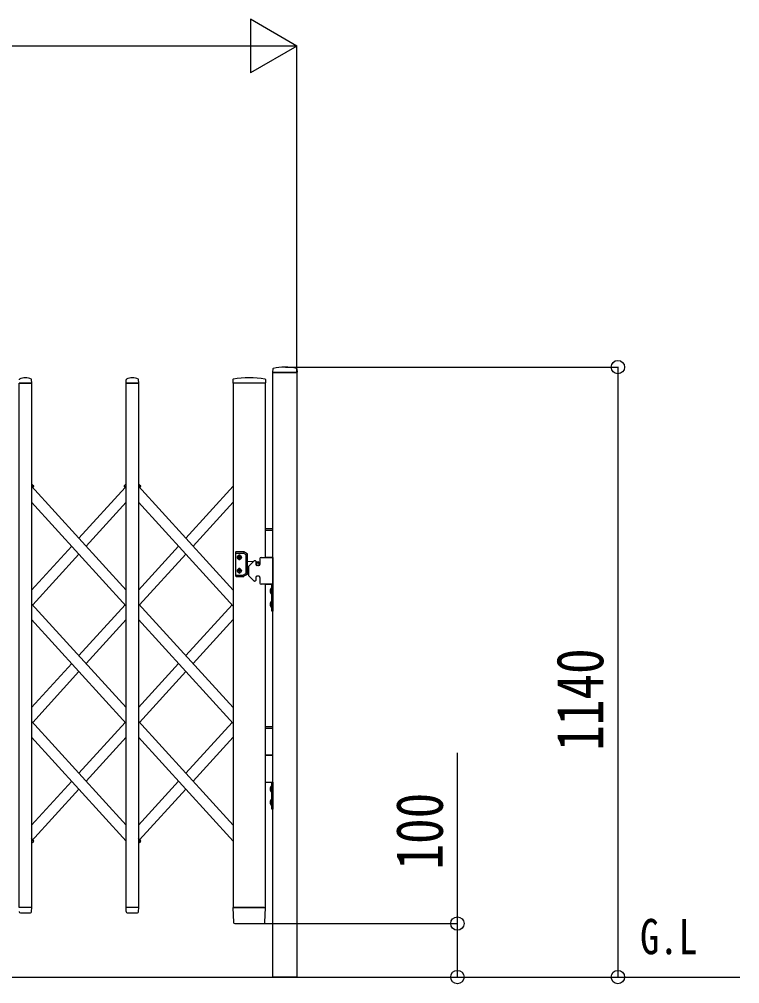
# Model space of a CAD drawing. Units: millimetres, scale not verified. Extents: x -16832 to 16820, y -11892 to 11880.
# Drawn here: x -5729 to -4382, y -9466 to -7664 of the extents above; entities that cross this region are included whole.
import ezdxf
from ezdxf.enums import TextEntityAlignment as Align

# ---------------------------------------------------------------- set-up
doc = ezdxf.new("R2010")
doc.units = ezdxf.units.MM
doc.header["$LTSCALE"] = 50
for name, color, linetype in [('0-1_USER1', 3, 'Continuous'), ('0-4_YKK_13', 4, 'Continuous'), ('0-5_YKK_A1', 4, 'Continuous'), ('0-6_YKK_D', 6, 'Continuous')]:
    doc.layers.add(name, color=color, linetype=linetype)
doc.styles.add('ＭＳ ゴシック', font='')
doc.styles.get('ＭＳ ゴシック').set_extended_font_data('MS Gothic')

msp = doc.modelspace()

# ---------------------------------------------------------------- linework, layer by layer
at = {"layer": '0-4_YKK_13'}
for p, q in [((-5255.05, -8317.6), (-5255.42, -8323.68)), ((-5209.72, -8324), (-5255.12, -8324)), ((-5209.79, -8317.6), (-5209.42, -8323.68)), ((-5705.72, -8344), (-5729.12, -8344)), ((-5705.42, -8343.68), (-5705.8, -8337.55)), ((-5529.42, -8343.68), (-5529.05, -8337.55)), ((-5505.72, -8344), (-5529.12, -8344)), ((-5505.42, -8343.68), (-5505.8, -8337.55)), ((-5329.54, -8337.35), (-5329.92, -8343.68)), ((-5328.22, -8344), (-5329.62, -8344)), ((-5268.72, -8344), (-5270.13, -8344)), ((-5268.81, -8337.35), (-5268.42, -8343.68)), ((-5702.16, -8535.89), (-5705.95, -8532.43)), ((-5703.1, -8538.41), (-5705.95, -8535.81)), ((-5703.1, -8538.41), (-5702.09, -8537.3)), ((-5531.8, -8538.41), (-5532.81, -8537.3)), ((-5531.8, -8538.41), (-5532.81, -8537.3)), ((-5531.8, -8538.41), (-5532.81, -8537.3)), ((-5532.74, -8535.89), (-5528.95, -8532.43)), ((-5532.74, -8535.89), (-5528.95, -8532.43)), ((-5532.74, -8535.89), (-5528.95, -8532.43)), ((-5531.8, -8538.41), (-5528.95, -8535.81)), ((-5531.8, -8538.41), (-5528.95, -8535.81)), ((-5531.8, -8538.41), (-5528.95, -8535.81)), ((-5502.16, -8535.89), (-5505.95, -8532.43)), ((-5502.16, -8535.89), (-5505.95, -8532.43)), ((-5502.16, -8535.89), (-5505.95, -8532.43)), ((-5503.1, -8538.41), (-5505.95, -8535.81)), ((-5503.1, -8538.41), (-5505.95, -8535.81)), ((-5503.1, -8538.41), (-5505.95, -8535.81)), ((-5503.1, -8538.41), (-5502.09, -8537.3)), ((-5503.1, -8538.41), (-5502.09, -8537.3)), ((-5503.1, -8538.41), (-5502.09, -8537.3)), ((-5705.95, -9204), (-5702.16, -9200.54)), ((-5703.32, -9198.22), (-5703.1, -9198.02)), ((-5703.1, -9198.02), (-5702.09, -9199.13)), ((-5505.95, -9200.61), (-5503.1, -9198.02)), ((-5505.95, -9200.61), (-5503.1, -9198.02)), ((-5505.95, -9200.61), (-5503.1, -9198.02)), ((-5505.95, -9204), (-5502.16, -9200.54)), ((-5505.95, -9204), (-5502.16, -9200.54)), ((-5505.95, -9204), (-5502.16, -9200.54)), ((-5503.1, -9198.02), (-5502.09, -9199.13)), ((-5503.1, -9198.02), (-5502.09, -9199.13)), ((-5503.1, -9198.02), (-5502.09, -9199.13)), ((-5705.72, -9324), (-5729.12, -9324)), ((-5728.97, -9331.71), (-5728.94, -9332.12)), ((-5726.95, -9334), (-5707.9, -9334)), ((-5705.9, -9332.12), (-5705.87, -9331.71)), ((-5705.87, -9331.71), (-5705.42, -9324.31)), ((-5528.97, -9331.71), (-5529.42, -9324.31)), ((-5505.72, -9324), (-5529.12, -9324)), ((-5528.97, -9331.71), (-5528.94, -9332.12)), ((-5526.95, -9334), (-5507.9, -9334)), ((-5505.9, -9332.12), (-5505.87, -9331.71)), ((-5505.87, -9331.71), (-5505.42, -9324.31)), ((-5329.92, -9324.31), (-5328.22, -9352.12)), ((-5329.62, -9324), (-5327.43, -9324)), ((-5270.92, -9324), (-5327.43, -9324)), ((-5270.92, -9324), (-5268.72, -9324)), ((-5270.12, -9352.12), (-5268.42, -9324.31)), ((-5326.23, -9354), (-5326.12, -9354)), ((-5326.12, -9354), (-5325.78, -9354))]:
    msp.add_line(p, q, dxfattribs=at)
for points in [[(-5326.12, -9353.99), (-5325.78, -9354), (-5325.73, -9354)], [(-5325.73, -9354), (-5272.62, -9354), (-5272.12, -9354)]]:
    msp.add_lwpolyline(points, dxfattribs=at)
for centre, radius, start, end in [((-5255.12, -8323.7), 0.3, 176.5, 270), ((-5254.05, -8317.66), 1, 104.06552, 176.5), ((-5232.42, -8404), 90, 75.93448, 104.06552), ((-5210.79, -8317.66), 1, 3.5, 75.93448), ((-5209.72, -8323.7), 0.3, 270, 3.5), ((-5728.05, -8337.61), 1, 117.6601, 176.5), ((-5717.42, -8357.89), 23.89, 62.3399, 117.6601), ((-5706.8, -8337.61), 1, 3.5, 62.3399), ((-5705.72, -8343.7), 0.3, 270, 0), ((-5705.72, -8343.7), 0.3, 0, 3.5), ((-5529.12, -8343.7), 0.3, 176.5, 180), ((-5529.12, -8343.7), 0.3, 180, 270), ((-5528.05, -8337.61), 1, 117.6601, 176.5), ((-5517.42, -8357.89), 23.89, 62.3399, 117.6601), ((-5506.8, -8337.61), 1, 3.5, 62.3399), ((-5505.72, -8343.7), 0.3, 270, 0), ((-5505.72, -8343.7), 0.3, 0, 3.5), ((-5329.62, -8343.7), 0.3, 176.5, 270), ((-5328.54, -8337.41), 1, 99.38321, 176.5), ((-5299.17, -8515.07), 181.07, 80.6148, 99.3852), ((-5269.81, -8337.41), 1, 3.5, 80.61679), ((-5268.72, -8343.7), 0.3, 270, 3.5), ((-5702.83, -8536.63), 1, 317.66992, 47.66992), ((-5532.07, -8536.63), 1, 132.33008, 222.33008), ((-5532.07, -8536.63), 1, 132.33008, 222.33008), ((-5532.07, -8536.63), 1, 132.33008, 222.33008), ((-5502.83, -8536.63), 1, 317.66992, 47.66992), ((-5502.83, -8536.63), 1, 317.66992, 47.66992), ((-5502.83, -8536.63), 1, 317.66992, 47.66992), ((-5702.83, -9199.8), 1, 312.33008, 42.33008), ((-5502.83, -9199.8), 1, 312.33008, 42.33008), ((-5502.83, -9199.8), 1, 312.33008, 42.33008), ((-5502.83, -9199.8), 1, 312.33008, 42.33008), ((-5726.95, -9332), 2, 183.5, 270), ((-5707.9, -9332), 2, 270, 356.5), ((-5705.72, -9324.3), 0.3, 356.5, 90), ((-5529.12, -9324.3), 0.3, 90, 183.5), ((-5526.95, -9332), 2, 183.5, 270), ((-5507.9, -9332), 2, 270, 356.5), ((-5505.72, -9324.3), 0.3, 356.5, 90), ((-5329.62, -9324.3), 0.3, 90, 183.5), ((-5268.72, -9324.3), 0.3, 356.5, 90), ((-5326.23, -9352), 2, 183.5, 270), ((-5272.12, -9352), 2, 270, 356.5)]:
    msp.add_arc(centre, radius, start, end, dxfattribs=at)
at = {"layer": '0-5_YKK_A1'}
for p, q in [((-5703.32, -8538.21), (-5705.95, -8535.81)), ((-5528.95, -8730.96), (-5705.95, -8536.64)), ((-5703.92, -8538.87), (-5703.32, -8538.21)), ((-5617.45, -8633.8), (-5530.98, -8538.87)), ((-5531.58, -8538.21), (-5528.95, -8535.81)), ((-5531.58, -8538.21), (-5528.95, -8535.81)), ((-5531.58, -8538.21), (-5528.95, -8535.81)), ((-5528.95, -8541.09), (-5531.58, -8538.21)), ((-5503.32, -8538.21), (-5505.95, -8535.81)), ((-5503.32, -8538.21), (-5505.95, -8535.81)), ((-5503.32, -8538.21), (-5505.95, -8535.81)), ((-5328.95, -8730.96), (-5505.95, -8536.64)), ((-5503.92, -8538.87), (-5503.32, -8538.21)), ((-5503.92, -8538.87), (-5503.32, -8538.21)), ((-5503.92, -8538.87), (-5503.32, -8538.21)), ((-5417.45, -8633.8), (-5328.95, -8536.64)), ((-5528.95, -8760.66), (-5705.95, -8566.34)), ((-5603.92, -8648.65), (-5528.95, -8566.34)), ((-5328.95, -8760.66), (-5505.95, -8566.34)), ((-5403.92, -8648.65), (-5328.95, -8566.34)), ((-5268.92, -8616), (-5254.92, -8616)), ((-5268.92, -8619), (-5254.92, -8619)), ((-5705.95, -8730.96), (-5630.98, -8648.65)), ((-5505.95, -8730.96), (-5430.98, -8648.65)), ((-5703.92, -8758.43), (-5617.45, -8663.5)), ((-5503.92, -8758.43), (-5417.45, -8663.5)), ((-5324.42, -8660.2), (-5324.42, -8704.2)), ((-5309.69, -8659.2), (-5323.42, -8659.2)), ((-5323.42, -8661.7), (-5310.36, -8661.7)), ((-5318.65, -8669.29), (-5319.47, -8669.29)), ((-5309.86, -8661.83), (-5305.42, -8664.39)), ((-5302.92, -8662.95), (-5309.19, -8659.33)), ((-5304.92, -8699.13), (-5304.92, -8665.26)), ((-5302.42, -8700.58), (-5302.42, -8663.82)), ((-5276.92, -8670), (-5254.92, -8670)), ((-5268.92, -8669), (-5254.92, -8669)), ((-5254.92, -8670), (-5268.92, -8670)), ((-5254.92, -8670), (-5254.92, -8720)), ((-5316.19, -8670.11), (-5315.37, -8670.11)), ((-5302.42, -8676.51), (-5291.33, -8677.4)), ((-5302.42, -8687.89), (-5300.42, -8687.73)), ((-5300.42, -8687.32), (-5300.42, -8702.67)), ((-5290.51, -8676.58), (-5299.84, -8685.91)), ((-5287.92, -8676), (-5289.09, -8676)), ((-5286.92, -8677), (-5286.92, -8683)), ((-5286.92, -8677.76), (-5282.59, -8678.11)), ((-5280.92, -8685), (-5284.92, -8685)), ((-5278.92, -8672), (-5278.92, -8683)), ((-5323.42, -8702.7), (-5310.36, -8702.7)), ((-5323.42, -8705.2), (-5309.69, -8705.2)), ((-5318.65, -8695.11), (-5319.47, -8695.11)), ((-5316.19, -8694.29), (-5315.37, -8694.29)), ((-5309.86, -8702.56), (-5305.42, -8700)), ((-5302.92, -8701.44), (-5309.19, -8705.06)), ((-5290.51, -8713.41), (-5299.84, -8704.08)), ((-5280.92, -8705), (-5284.92, -8705)), ((-5287.92, -8714), (-5289.09, -8714)), ((-5286.92, -8707), (-5286.92, -8713)), ((-5278.92, -8707), (-5278.92, -8718)), ((-5254.92, -8720), (-5276.92, -8720)), ((-5268.92, -8720), (-5254.92, -8720)), ((-5257.43, -8726.6), (-5257.43, -8738.4)), ((-5256.92, -8726.6), (-5257.43, -8726.6)), ((-5256.92, -8738.4), (-5257.43, -8738.4)), ((-5256.92, -8726.6), (-5256.92, -8738.4)), ((-5528.95, -8950.52), (-5705.95, -8756.21)), ((-5617.45, -8853.36), (-5530.98, -8758.43)), ((-5328.95, -8950.52), (-5505.95, -8756.21)), ((-5417.45, -8853.36), (-5330.98, -8758.43)), ((-5257.43, -8751.6), (-5257.43, -8763.4)), ((-5256.92, -8751.6), (-5257.43, -8751.6)), ((-5256.92, -8751.6), (-5256.92, -8763.4)), ((-5256.92, -8763.4), (-5257.43, -8763.4)), ((-5528.95, -8980.22), (-5705.95, -8785.91)), ((-5603.92, -8868.21), (-5528.95, -8785.91)), ((-5328.95, -8980.22), (-5505.95, -8785.91)), ((-5403.92, -8868.21), (-5328.95, -8785.91)), ((-5705.95, -8950.52), (-5630.98, -8868.21)), ((-5505.95, -8950.52), (-5430.98, -8868.21)), ((-5703.92, -8978), (-5617.45, -8883.06)), ((-5503.92, -8978), (-5417.45, -8883.06)), ((-5528.95, -9170.09), (-5705.95, -8975.77)), ((-5328.95, -9170.09), (-5505.95, -8975.77)), ((-5617.45, -9072.93), (-5530.98, -8978)), ((-5330.98, -8978), (-5417.45, -9072.93)), ((-5268.92, -8986), (-5254.92, -8986)), ((-5268.92, -8989), (-5254.92, -8989)), ((-5528.95, -9199.79), (-5705.95, -9005.47)), ((-5603.92, -9087.78), (-5528.95, -9005.47)), ((-5328.95, -9199.79), (-5505.95, -9005.47)), ((-5328.95, -9199.79), (-5505.95, -9005.47)), ((-5328.95, -9005.47), (-5403.92, -9087.78)), ((-5268.92, -9039), (-5254.92, -9039)), ((-5254.92, -9040), (-5268.92, -9040)), ((-5705.95, -9170.09), (-5630.98, -9087.78)), ((-5430.98, -9087.78), (-5505.95, -9170.09)), ((-5268.92, -9090), (-5254.92, -9090)), ((-5257.43, -9096.6), (-5257.43, -9108.4)), ((-5256.92, -9096.6), (-5257.43, -9096.6)), ((-5256.92, -9096.6), (-5256.92, -9108.4)), ((-5705.95, -9199.79), (-5617.45, -9102.63)), ((-5417.45, -9102.63), (-5503.92, -9197.56)), ((-5256.92, -9108.4), (-5257.43, -9108.4)), ((-5257.43, -9121.6), (-5257.43, -9133.4)), ((-5256.92, -9121.6), (-5257.43, -9121.6)), ((-5256.92, -9133.4), (-5257.43, -9133.4)), ((-5256.92, -9121.6), (-5256.92, -9133.4)), ((-5703.32, -9198.22), (-5705.95, -9195.34)), ((-5705.95, -9200.61), (-5703.32, -9198.22)), ((-5503.32, -9198.22), (-5505.95, -9195.34)), ((-5505.95, -9200.61), (-5503.32, -9198.22)), ((-14363.77, -9454), (-4382.07, -9454))]:
    msp.add_line(p, q, dxfattribs=at)
for points in [[(-5254.92, -8324), (-5209.92, -8324), (-5209.92, -9454), (-5254.92, -9454)], [(-5728.92, -8344), (-5705.92, -8344), (-5705.92, -9324), (-5728.92, -9324)], [(-5528.92, -8344), (-5505.92, -8344), (-5505.92, -9324), (-5528.92, -9324)], [(-5256.92, -8770), (-5256.92, -8720), (-5254.92, -8720), (-5254.92, -8770)], [(-5256.92, -9140), (-5256.92, -9090), (-5254.92, -9090), (-5254.92, -9140)]]:
    msp.add_lwpolyline(points, close=True, dxfattribs=at)
for points in [[(-5268.92, -8670), (-5268.92, -8344), (-5328.92, -8344), (-5328.92, -9324), (-5268.92, -9324), (-5268.92, -8720)], [(-5319.47, -8669.29), (-5319.47, -8670.11), (-5318.65, -8670.11)], [(-5317.01, -8668.47), (-5317.01, -8667.65), (-5317.83, -8667.65), (-5317.83, -8668.47)], [(-5315.37, -8670.11), (-5315.37, -8669.29), (-5316.19, -8669.29)], [(-5317.83, -8670.93), (-5317.83, -8671.75), (-5317.01, -8671.75), (-5317.01, -8670.93)], [(-5319.47, -8695.11), (-5319.47, -8694.29), (-5318.65, -8694.29)], [(-5317.83, -8693.47), (-5317.83, -8692.65), (-5317.01, -8692.65), (-5317.01, -8693.47)], [(-5317.01, -8695.93), (-5317.01, -8696.75), (-5317.83, -8696.75), (-5317.83, -8695.93)], [(-5315.37, -8694.29), (-5315.37, -8695.11), (-5316.19, -8695.11)], [(-5259.53, -8730), (-5256.75, -8731.35), (-5256.15, -8732.5)], [(-5259.53, -8735), (-5256.75, -8733.64), (-5256.15, -8732.5)], [(-5259.53, -8755), (-5256.75, -8756.35), (-5256.15, -8757.5)], [(-5259.53, -8760), (-5256.75, -8758.64), (-5256.15, -8757.5)], [(-5259.53, -9100), (-5256.75, -9101.35), (-5256.15, -9102.5)], [(-5259.53, -9105), (-5256.75, -9103.64), (-5256.15, -9102.5)], [(-5259.53, -9125), (-5256.75, -9126.35), (-5256.15, -9127.5)], [(-5259.53, -9130), (-5256.75, -9128.64), (-5256.15, -9127.5)], [(-5505.95, -9200.61), (-5503.32, -9198.22), (-5505.95, -9195.34)], [(-5505.95, -9200.61), (-5503.32, -9198.22), (-5505.95, -9195.34)]]:
    msp.add_lwpolyline(points, dxfattribs=at)
for centre, radius in [((-5317.42, -8669.7), 3.75), ((-5282.92, -8682.2), 3), ((-5282.92, -8682.2), 2.8), ((-5317.42, -8694.7), 3.75)]:
    msp.add_circle(centre, radius, dxfattribs=at)
for centre, radius, start, end in [((-5323.42, -8660.2), 1, 90, 180), ((-5323.42, -8662.7), 1, 90, 180), ((-5317.42, -8667.7), 2.25, 33.74899, 146.25101), ((-5318.65, -8668.47), 0.82, 270, 0), ((-5316.19, -8668.47), 0.82, 180, 270), ((-5310.36, -8662.7), 1, 60, 90), ((-5309.69, -8660.2), 1, 60, 90), ((-5305.92, -8665.26), 1, 0, 60), ((-5303.42, -8663.82), 1, 0, 60), ((-5276.92, -8672), 2, 90, 180), ((-5317.42, -8671.7), 2.25, 213.74899, 326.25101), ((-5318.65, -8670.93), 0.82, 0, 90), ((-5316.19, -8670.93), 0.82, 90, 180), ((-5298.42, -8687.32), 2, 135, 180), ((-5289.09, -8678), 2, 90, 135), ((-5287.92, -8677), 1, 0, 90), ((-5284.92, -8683), 2, 180, 270), ((-5282.92, -8682.2), 4.1, 347.31124, 85.37435), ((-5280.92, -8683), 2, 270, 0), ((-5323.42, -8701.7), 1, 180, 270), ((-5323.42, -8704.2), 1, 180, 270), ((-5317.42, -8692.7), 2.25, 33.74899, 146.25101), ((-5317.42, -8696.7), 2.25, 213.74899, 326.25101), ((-5318.65, -8693.47), 0.82, 270, 0), ((-5318.65, -8695.93), 0.82, 0, 90), ((-5316.19, -8693.47), 0.82, 180, 270), ((-5316.19, -8695.93), 0.82, 90, 180), ((-5310.36, -8701.7), 1, 270, 300), ((-5309.69, -8704.2), 1, 270, 300), ((-5305.92, -8699.13), 1, 300, 0), ((-5303.42, -8700.58), 1, 300, 0), ((-5298.42, -8702.67), 2, 180, 225), ((-5284.92, -8707), 2, 90, 180), ((-5280.92, -8707), 2, 0, 90), ((-5289.09, -8712), 2, 225, 270), ((-5287.92, -8713), 1, 270, 0), ((-5276.92, -8718), 2, 180, 270), ((-5251.69, -8732.5), 8.23, 134.2189, 225.7811), ((-5251.69, -8757.5), 8.23, 134.2189, 225.7811), ((-5251.69, -9102.5), 8.23, 134.2189, 225.7811), ((-5251.69, -9127.5), 8.23, 134.2189, 225.7811)]:
    msp.add_arc(centre, radius, start, end, dxfattribs=at)
at = {"layer": '0-6_YKK_D'}
for p, q in [((-5209.92, -7714), (-5296.52, -7664)), ((-5296.52, -7664), (-5296.52, -7764)), ((-5309.92, -7714), (-13435.92, -7714)), ((-5209.92, -7714), (-5383.13, -7714)), ((-5209.92, -7714), (-5296.52, -7764)), ((-5209.92, -8323), (-5209.92, -7713)), ((-5231.42, -8314), (-4608.92, -8314)), ((-4609.92, -8314), (-4609.92, -9454)), ((-5271.62, -9354), (-4908.92, -9354)), ((-5208.92, -9454), (-4908.92, -9454)), ((-5163.92, -9454), (-4608.92, -9454))]:
    msp.add_line(p, q, dxfattribs=at)
msp.add_lwpolyline([(-4909.92, -9454), (-4909.92, -9354), (-4909.92, -9034.8)], dxfattribs=at)
for centre in [(-4609.92, -8314), (-4909.92, -9354), (-4909.92, -9454), (-4609.92, -9454)]:
    msp.add_circle(centre, 12.5, dxfattribs=at)

# ---------------------------------------------------------------- texts
at = {"layer": '0-1_USER1', "style": 'ＭＳ ゴシック', "width": 0.8}
msp.add_text('G.L', height=65.98, dxfattribs=at).set_placement((-4568.41, -9431.12), align=Align.BOTTOM_LEFT)
at = {"layer": '0-6_YKK_D', "style": 'ＭＳ ゴシック', "width": 0.8}
for s, p in [('1140', (-4610.72, -9031.2)), ('100', (-4910.72, -9253.2))]:
    msp.add_text(s, height=87.98, rotation=90, dxfattribs=at).set_placement(p, align=Align.BOTTOM_LEFT)

doc.saveas('drawing.dxf')
